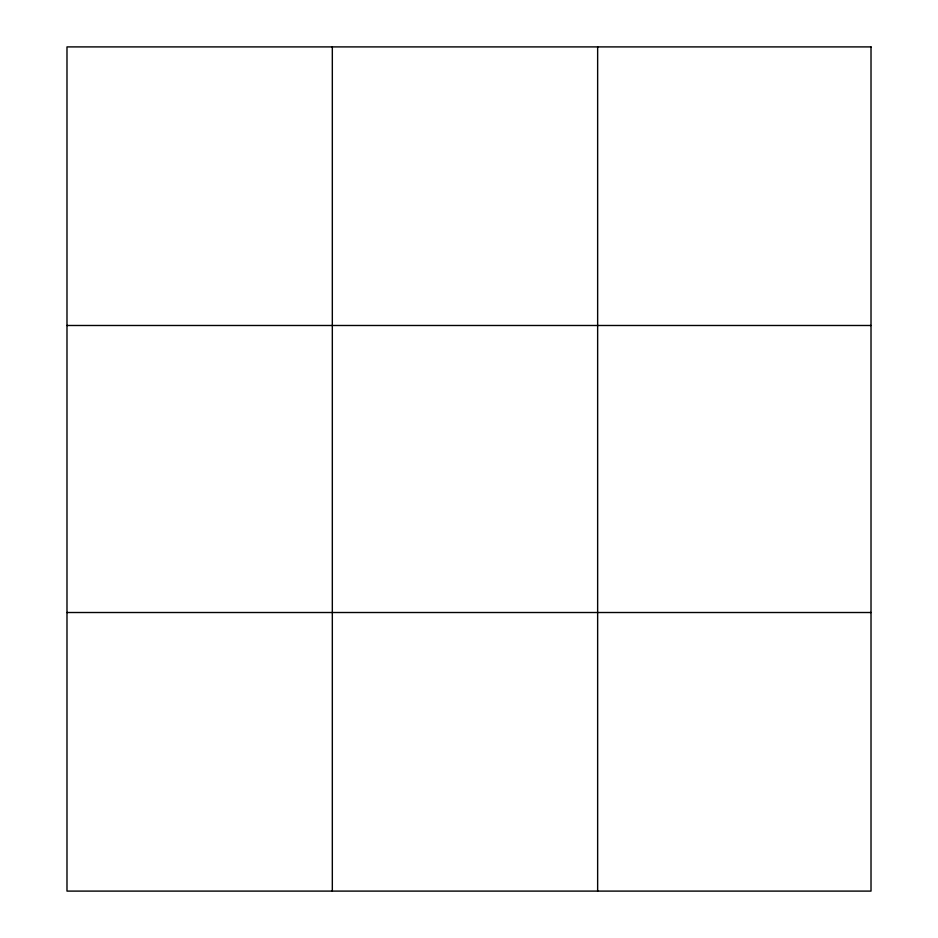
<?xml version="1.0" encoding="UTF-8"?>
<svg xmlns="http://www.w3.org/2000/svg" width="938" height="938" viewBox="0 0 938 938"><rect width="100%" height="100%" fill="white"/><g stroke="black" fill="none" stroke-linecap="round" stroke-linejoin="round"><path stroke-width="1.41" d="M332.322 891.1L332.322 46.9M597.647 891.1L597.647 46.9M66.985 325.486L871.015 325.486M66.985 612.514L871.015 612.514M871.015 46.9L871.015 891.1L66.985 891.1L66.985 46.9L871.015 46.9"/></g></svg>
